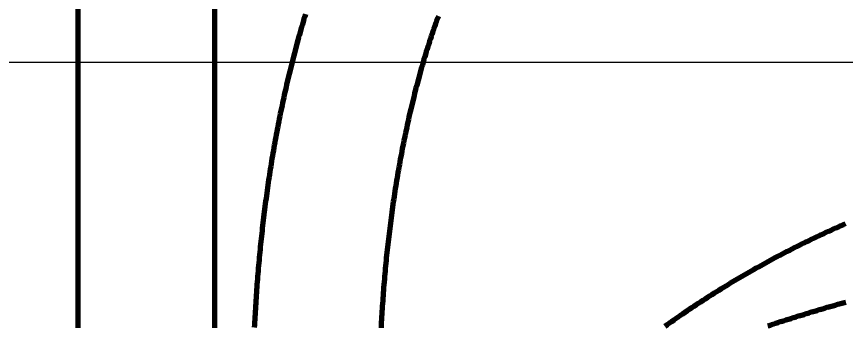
# Model space of a CAD drawing. Header units: millimetres. Extents: x 0 to 2382, y 0 to 420.
# Drawn here: x 133.22 to 148.61, y 326.85 to 332.59 of the extents above; entities that cross this region are included whole.
import ezdxf

# ---------------------------------------------------------------- set-up
doc = ezdxf.new("R2010")
doc.units = ezdxf.units.MM
doc.layers.add('01-VISIBLE', color=7, linetype='CONTINUOUS', lineweight=70)
doc.layers.add('04-COTA', color=3, linetype='CONTINUOUS', lineweight=18)
doc.styles.add('ISO3098', font='isocpeur.ttf')
doc.dimstyles.new('FLAMA-IRAM', dxfattribs={"dimtxt": 3.5, "dimasz": 3.5, "dimexe": 2, "dimexo": 1.5, "dimgap": 1, "dimtad": 1, "dimdec": 1, "dimtxsty": 'ISO3098', "dimblk": 'IRAM_FLECHA', "dimblk1": 'IRAM_FLECHA', "dimblk2": 'IRAM_FLECHA', "dimcen": 2.5, "dimclrd": 256, "dimclre": 256, "dimclrt": 256, "dimazin": 3, "dimtfac": 1, "dimtmove": 0, "dimatfit": 3, "dimlwd": 18, "dimlwe": 18})

# ---------------------------------------------------------------- blocks, each defined once
blk = doc.blocks.new('IRAM_FLECHA')
blk.add_solid([(0, 0), (-1, 0.125), (-1, -0.125)])

msp = doc.modelspace()

# ---------------------------------------------------------------- linework, layer by layer
at = {"layer": '01-VISIBLE'}
for p, q in [((134.36, 331.462), (134.36, 336.07)), ((136.9, 331.462), (136.9, 336.07))]:
    msp.add_line(p, q, dxfattribs=at)
for points in [[(138.584, 332.639), (138.569, 332.591), (138.554, 332.543), (138.54, 332.495), (138.526, 332.447), (138.512, 332.399), (138.498, 332.35), (138.484, 332.302), (138.47, 332.254), (138.456, 332.206), (138.443, 332.157), (138.429, 332.109), (138.416, 332.061), (138.403, 332.012), (138.39, 331.964), (138.377, 331.915), (138.365, 331.867), (138.352, 331.818), (138.34, 331.77), (138.327, 331.721), (138.315, 331.673), (138.303, 331.624), (138.291, 331.575), (138.279, 331.526), (138.268, 331.478), (138.256, 331.429), (138.245, 331.38), (138.233, 331.331), (138.222, 331.282), (138.211, 331.234), (138.2, 331.185), (138.189, 331.136), (138.178, 331.087), (138.168, 331.038), (138.157, 330.989), (138.147, 330.94), (138.136, 330.891), (138.126, 330.841), (138.116, 330.792), (138.106, 330.743), (138.096, 330.694), (138.087, 330.645), (138.077, 330.596), (138.067, 330.546), (138.058, 330.497), (138.049, 330.448), (138.039, 330.399), (138.03, 330.349), (138.021, 330.3), (138.013, 330.251), (138.004, 330.201), (137.995, 330.152), (137.987, 330.102), (137.978, 330.053), (137.97, 330.004), (137.961, 329.954), (137.953, 329.905), (137.945, 329.855), (137.937, 329.806), (137.929, 329.756), (137.922, 329.707), (137.914, 329.657), (137.906, 329.607), (137.899, 329.558), (137.892, 329.508), (137.884, 329.459), (137.877, 329.409), (137.87, 329.359), (137.863, 329.31), (137.856, 329.26), (137.85, 329.21), (137.843, 329.161), (137.836, 329.111), (137.83, 329.061), (137.824, 329.011), (137.817, 328.962), (137.811, 328.912), (137.805, 328.862), (137.799, 328.812), (137.793, 328.763), (137.787, 328.713), (137.781, 328.663), (137.776, 328.613), (137.77, 328.563), (137.765, 328.513), (137.76, 328.464), (137.754, 328.414), (137.749, 328.364), (137.744, 328.314), (137.739, 328.264), (137.734, 328.214), (137.729, 328.164), (137.725, 328.114), (137.72, 328.064), (137.715, 328.014), (137.711, 327.965), (137.707, 327.915), (137.702, 327.865), (137.698, 327.815), (137.694, 327.765), (137.69, 327.715), (137.686, 327.665), (137.682, 327.615), (137.679, 327.565), (137.675, 327.515), (137.672, 327.465), (137.668, 327.415), (137.665, 327.365), (137.661, 327.315), (137.658, 327.265), (137.655, 327.214), (137.652, 327.164), (137.649, 327.114), (137.646, 327.064), (137.643, 327.014), (137.641, 326.964), (137.638, 326.914), (137.636, 326.864), (137.633, 326.814)], [(141.051, 332.602), (141.034, 332.555), (141.017, 332.508), (141, 332.461), (140.983, 332.414), (140.967, 332.367), (140.95, 332.319), (140.934, 332.272), (140.919, 332.224), (140.903, 332.177), (140.887, 332.129), (140.872, 332.081), (140.857, 332.034), (140.842, 331.986), (140.827, 331.938), (140.812, 331.89), (140.798, 331.842), (140.783, 331.794), (140.769, 331.746), (140.755, 331.698), (140.741, 331.65), (140.728, 331.602), (140.714, 331.554), (140.701, 331.506), (140.687, 331.457), (140.674, 331.409), (140.661, 331.361), (140.649, 331.312), (140.636, 331.264), (140.623, 331.215), (140.611, 331.167), (140.599, 331.118), (140.587, 331.07), (140.575, 331.021), (140.563, 330.972), (140.551, 330.924), (140.54, 330.875), (140.528, 330.826), (140.517, 330.777), (140.506, 330.729), (140.495, 330.68), (140.484, 330.631), (140.473, 330.582), (140.463, 330.533), (140.452, 330.484), (140.442, 330.435), (140.432, 330.386), (140.422, 330.337), (140.412, 330.288), (140.402, 330.239), (140.392, 330.19), (140.382, 330.141), (140.373, 330.091), (140.364, 330.042), (140.354, 329.993), (140.345, 329.944), (140.336, 329.894), (140.327, 329.845), (140.319, 329.796), (140.31, 329.747), (140.301, 329.697), (140.293, 329.648), (140.285, 329.598), (140.276, 329.549), (140.268, 329.5), (140.26, 329.45), (140.252, 329.401), (140.245, 329.351), (140.237, 329.302), (140.229, 329.252), (140.222, 329.203), (140.215, 329.153), (140.208, 329.104), (140.2, 329.054), (140.193, 329.005), (140.187, 328.955), (140.18, 328.905), (140.173, 328.856), (140.167, 328.806), (140.16, 328.756), (140.154, 328.707), (140.147, 328.657), (140.141, 328.607), (140.135, 328.558), (140.129, 328.508), (140.123, 328.458), (140.118, 328.409), (140.112, 328.359), (140.107, 328.309), (140.101, 328.259), (140.096, 328.209), (140.091, 328.16), (140.085, 328.11), (140.08, 328.06), (140.075, 328.01), (140.071, 327.96), (140.066, 327.91), (140.061, 327.861), (140.057, 327.811), (140.052, 327.761), (140.048, 327.711), (140.044, 327.661), (140.039, 327.611), (140.035, 327.561), (140.031, 327.511), (140.028, 327.461), (140.024, 327.412), (140.02, 327.362), (140.017, 327.312), (140.013, 327.262), (140.01, 327.212), (140.006, 327.162), (140.003, 327.112), (140, 327.062), (139.997, 327.012), (139.994, 326.962), (139.991, 326.912), (139.989, 326.862), (139.986, 326.812)], [(134.36, 326.812), (134.36, 326.862), (134.36, 326.912), (134.36, 326.962), (134.36, 327.012), (134.36, 327.062), (134.36, 327.112), (134.36, 327.162), (134.36, 327.212), (134.36, 327.262), (134.36, 327.312), (134.36, 327.362), (134.36, 327.412), (134.36, 327.462), (134.36, 327.512), (134.36, 327.562), (134.36, 327.612), (134.36, 327.662), (134.36, 327.712), (134.36, 327.762), (134.36, 327.812), (134.36, 327.862), (134.36, 327.912), (134.36, 327.962), (134.36, 328.012), (134.36, 328.062), (134.36, 328.112), (134.36, 328.162), (134.36, 328.212), (134.36, 328.262), (134.36, 328.312), (134.36, 328.362), (134.36, 328.412), (134.36, 328.462), (134.36, 328.512), (134.36, 328.562), (134.36, 328.612), (134.36, 328.662), (134.36, 328.712), (134.36, 328.762), (134.36, 328.812), (134.36, 328.862), (134.36, 328.912), (134.36, 328.962), (134.36, 329.012), (134.36, 329.062), (134.36, 329.112), (134.36, 329.162), (134.36, 329.212), (134.36, 329.262), (134.36, 329.312), (134.36, 329.362), (134.36, 329.412), (134.36, 329.462), (134.36, 329.512), (134.36, 329.562), (134.36, 329.612), (134.36, 329.662), (134.36, 329.712), (134.36, 329.762), (134.36, 329.812), (134.36, 329.862), (134.36, 329.912), (134.36, 329.962), (134.36, 330.012), (134.36, 330.062), (134.36, 330.112), (134.36, 330.162), (134.36, 330.212), (134.36, 330.262), (134.36, 330.312), (134.36, 330.362), (134.36, 330.412), (134.36, 330.462), (134.36, 330.512), (134.36, 330.562), (134.36, 330.612), (134.36, 330.662), (134.36, 330.712), (134.36, 330.762), (134.36, 330.812), (134.36, 330.862), (134.36, 330.912), (134.36, 330.962), (134.36, 331.012), (134.36, 331.062), (134.36, 331.112), (134.36, 331.162), (134.36, 331.212), (134.36, 331.262), (134.36, 331.312), (134.36, 331.362), (134.36, 331.412), (134.36, 331.462)], [(136.9, 326.812), (136.9, 326.862), (136.9, 326.912), (136.9, 326.962), (136.9, 327.012), (136.9, 327.062), (136.9, 327.112), (136.9, 327.162), (136.9, 327.212), (136.9, 327.262), (136.9, 327.312), (136.9, 327.362), (136.9, 327.412), (136.9, 327.462), (136.9, 327.512), (136.9, 327.562), (136.9, 327.612), (136.9, 327.662), (136.9, 327.712), (136.9, 327.762), (136.9, 327.812), (136.9, 327.862), (136.9, 327.912), (136.9, 327.962), (136.9, 328.012), (136.9, 328.062), (136.9, 328.112), (136.9, 328.162), (136.9, 328.212), (136.9, 328.262), (136.9, 328.312), (136.9, 328.362), (136.9, 328.412), (136.9, 328.462), (136.9, 328.512), (136.9, 328.562), (136.9, 328.612), (136.9, 328.662), (136.9, 328.712), (136.9, 328.762), (136.9, 328.812), (136.9, 328.862), (136.9, 328.912), (136.9, 328.962), (136.9, 329.012), (136.9, 329.062), (136.9, 329.112), (136.9, 329.162), (136.9, 329.212), (136.9, 329.262), (136.9, 329.312), (136.9, 329.362), (136.9, 329.412), (136.9, 329.462), (136.9, 329.512), (136.9, 329.562), (136.9, 329.612), (136.9, 329.662), (136.9, 329.712), (136.9, 329.762), (136.9, 329.812), (136.9, 329.862), (136.9, 329.912), (136.9, 329.962), (136.9, 330.012), (136.9, 330.062), (136.9, 330.112), (136.9, 330.162), (136.9, 330.212), (136.9, 330.262), (136.9, 330.312), (136.9, 330.362), (136.9, 330.412), (136.9, 330.462), (136.9, 330.512), (136.9, 330.562), (136.9, 330.612), (136.9, 330.662), (136.9, 330.712), (136.9, 330.762), (136.9, 330.812), (136.9, 330.862), (136.9, 330.912), (136.9, 330.962), (136.9, 331.012), (136.9, 331.062), (136.9, 331.112), (136.9, 331.162), (136.9, 331.212), (136.9, 331.262), (136.9, 331.312), (136.9, 331.362), (136.9, 331.412), (136.9, 331.462)], [(148.615, 328.743), (148.569, 328.723), (148.523, 328.702), (148.477, 328.682), (148.431, 328.662), (148.385, 328.641), (148.34, 328.62), (148.294, 328.599), (148.248, 328.578), (148.203, 328.557), (148.157, 328.536), (148.112, 328.514), (148.067, 328.493), (148.021, 328.471), (147.976, 328.449), (147.931, 328.428), (147.886, 328.406), (147.841, 328.383), (147.795, 328.361), (147.751, 328.339), (147.706, 328.316), (147.661, 328.294), (147.616, 328.271), (147.571, 328.248), (147.527, 328.225), (147.482, 328.202), (147.438, 328.179), (147.393, 328.155), (147.349, 328.132), (147.304, 328.108), (147.26, 328.084), (147.216, 328.061), (147.172, 328.037), (147.128, 328.012), (147.084, 327.988), (147.04, 327.964), (146.996, 327.939), (146.952, 327.915), (146.908, 327.89), (146.865, 327.865), (146.821, 327.84), (146.777, 327.815), (146.734, 327.79), (146.691, 327.765), (146.647, 327.739), (146.604, 327.714), (146.561, 327.688), (146.518, 327.663), (146.475, 327.637), (146.432, 327.611), (146.389, 327.584), (146.346, 327.558), (146.303, 327.532), (146.261, 327.505), (146.218, 327.479), (146.175, 327.452), (146.133, 327.425), (146.091, 327.398), (146.048, 327.371), (146.006, 327.344), (145.964, 327.317), (145.922, 327.289), (145.88, 327.262), (145.838, 327.234), (145.796, 327.206), (145.754, 327.179), (145.712, 327.151), (145.671, 327.123), (145.629, 327.094), (145.588, 327.066), (145.546, 327.038), (145.505, 327.009), (145.464, 326.98), (145.423, 326.952), (145.381, 326.923), (145.34, 326.894), (145.3, 326.865), (145.259, 326.835)], [(148.615, 328.743), (148.569, 328.723), (148.523, 328.702), (148.477, 328.682), (148.431, 328.662), (148.385, 328.641), (148.34, 328.62), (148.294, 328.599), (148.248, 328.578), (148.203, 328.557), (148.157, 328.536), (148.112, 328.514), (148.067, 328.493), (148.021, 328.471), (147.976, 328.449), (147.931, 328.428), (147.886, 328.406), (147.841, 328.383), (147.795, 328.361), (147.751, 328.339), (147.706, 328.316), (147.661, 328.294), (147.616, 328.271), (147.571, 328.248), (147.527, 328.225), (147.482, 328.202), (147.438, 328.179), (147.393, 328.155), (147.349, 328.132), (147.304, 328.108), (147.26, 328.084), (147.216, 328.061), (147.172, 328.037), (147.128, 328.012), (147.084, 327.988), (147.04, 327.964), (146.996, 327.939), (146.952, 327.915), (146.908, 327.89), (146.865, 327.865), (146.821, 327.84), (146.777, 327.815), (146.734, 327.79), (146.691, 327.765), (146.647, 327.739), (146.604, 327.714), (146.561, 327.688), (146.518, 327.663), (146.475, 327.637), (146.432, 327.611), (146.389, 327.584), (146.346, 327.558), (146.303, 327.532), (146.261, 327.505), (146.218, 327.479), (146.175, 327.452), (146.133, 327.425), (146.091, 327.398), (146.048, 327.371), (146.006, 327.344), (145.964, 327.317), (145.922, 327.289), (145.88, 327.262), (145.838, 327.234), (145.796, 327.206), (145.754, 327.179), (145.712, 327.151), (145.671, 327.123), (145.629, 327.094), (145.588, 327.066), (145.546, 327.038), (145.505, 327.009), (145.464, 326.98), (145.423, 326.952), (145.381, 326.923), (145.34, 326.894), (145.3, 326.865), (145.259, 326.835)], [(148.615, 328.743), (148.569, 328.723), (148.523, 328.702), (148.477, 328.682), (148.431, 328.662), (148.385, 328.641), (148.34, 328.62), (148.294, 328.599), (148.248, 328.578), (148.203, 328.557), (148.157, 328.536), (148.112, 328.514), (148.067, 328.493), (148.021, 328.471), (147.976, 328.449), (147.931, 328.428), (147.886, 328.406), (147.841, 328.383), (147.795, 328.361), (147.751, 328.339), (147.706, 328.316), (147.661, 328.294), (147.616, 328.271), (147.571, 328.248), (147.527, 328.225), (147.482, 328.202), (147.438, 328.179), (147.393, 328.155), (147.349, 328.132), (147.304, 328.108), (147.26, 328.084), (147.216, 328.061), (147.172, 328.037), (147.128, 328.012), (147.084, 327.988), (147.04, 327.964), (146.996, 327.939), (146.952, 327.915), (146.908, 327.89), (146.865, 327.865), (146.821, 327.84), (146.777, 327.815), (146.734, 327.79), (146.691, 327.765), (146.647, 327.739), (146.604, 327.714), (146.561, 327.688), (146.518, 327.663), (146.475, 327.637), (146.432, 327.611), (146.389, 327.584), (146.346, 327.558), (146.303, 327.532), (146.261, 327.505), (146.218, 327.479), (146.175, 327.452), (146.133, 327.425), (146.091, 327.398), (146.048, 327.371), (146.006, 327.344), (145.964, 327.317), (145.922, 327.289), (145.88, 327.262), (145.838, 327.234), (145.796, 327.206), (145.754, 327.179), (145.712, 327.151), (145.671, 327.123), (145.629, 327.094), (145.588, 327.066), (145.546, 327.038), (145.505, 327.009), (145.464, 326.98), (145.423, 326.952), (145.381, 326.923), (145.34, 326.894), (145.3, 326.865), (145.259, 326.835)], [(148.615, 328.743), (148.569, 328.723), (148.523, 328.702), (148.477, 328.682), (148.431, 328.662), (148.385, 328.641), (148.34, 328.62), (148.294, 328.599), (148.248, 328.578), (148.203, 328.557), (148.157, 328.536), (148.112, 328.514), (148.067, 328.493), (148.021, 328.471), (147.976, 328.449), (147.931, 328.428), (147.886, 328.406), (147.841, 328.383), (147.795, 328.361), (147.751, 328.339), (147.706, 328.316), (147.661, 328.294), (147.616, 328.271), (147.571, 328.248), (147.527, 328.225), (147.482, 328.202), (147.438, 328.179), (147.393, 328.155), (147.349, 328.132), (147.304, 328.108), (147.26, 328.084), (147.216, 328.061), (147.172, 328.037), (147.128, 328.012), (147.084, 327.988), (147.04, 327.964), (146.996, 327.939), (146.952, 327.915), (146.908, 327.89), (146.865, 327.865), (146.821, 327.84), (146.777, 327.815), (146.734, 327.79), (146.691, 327.765), (146.647, 327.739), (146.604, 327.714), (146.561, 327.688), (146.518, 327.663), (146.475, 327.637), (146.432, 327.611), (146.389, 327.584), (146.346, 327.558), (146.303, 327.532), (146.261, 327.505), (146.218, 327.479), (146.175, 327.452), (146.133, 327.425), (146.091, 327.398), (146.048, 327.371), (146.006, 327.344), (145.964, 327.317), (145.922, 327.289), (145.88, 327.262), (145.838, 327.234), (145.796, 327.206), (145.754, 327.179), (145.712, 327.151), (145.671, 327.123), (145.629, 327.094), (145.588, 327.066), (145.546, 327.038), (145.505, 327.009), (145.464, 326.98), (145.423, 326.952), (145.381, 326.923), (145.34, 326.894), (145.3, 326.865), (145.259, 326.835)], [(147.172, 326.846), (147.22, 326.861), (147.268, 326.877), (147.316, 326.893), (147.364, 326.908), (147.412, 326.924), (147.46, 326.939), (147.508, 326.955), (147.556, 326.97), (147.605, 326.985), (147.653, 327), (147.701, 327.015), (147.749, 327.03), (147.797, 327.045), (147.846, 327.06), (147.894, 327.075), (147.942, 327.09), (147.991, 327.105), (148.039, 327.119), (148.087, 327.134), (148.136, 327.148), (148.184, 327.163), (148.233, 327.177), (148.281, 327.191), (148.33, 327.205), (148.378, 327.219), (148.427, 327.233), (148.475, 327.246), (148.524, 327.26), (148.573, 327.273), (148.621, 327.286)]]:
    msp.add_lwpolyline(points, dxfattribs=at)

# ---------------------------------------------------------------- dimensions: what is measured, and where the dimension line sits
at = {"layer": '04-COTA'}
msp.add_linear_dim(base=(113, 210), p1=(137, 210), p2=(153.5, 331.738), angle=90, dimstyle='FLAMA-IRAM', override={"dimlfac": 10}, dxfattribs=at).render()

doc.saveas('drawing.dxf')
